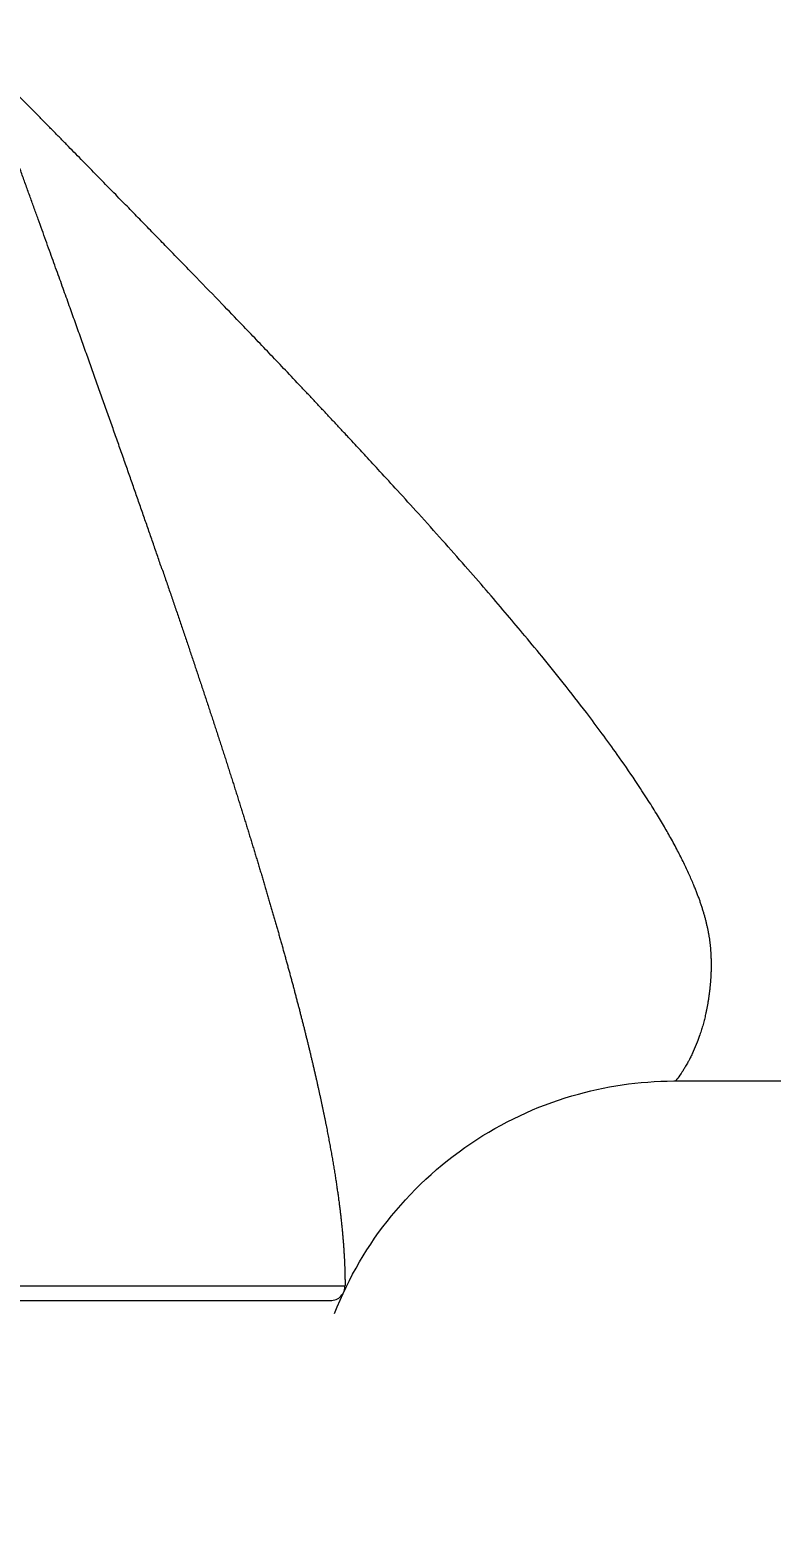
# Model space of a CAD drawing. Extents: x 2474 to 3422, y 0 to 695.
# Drawn here: x 2938.21 to 2948.33, y 485.59 to 506.05 of the extents above; entities that cross this region are included whole.
import ezdxf

# ---------------------------------------------------------------- set-up
doc = ezdxf.new("R2010")
doc.units = 0
doc.header["$LTSCALE"] = 10
doc.header["$MEASUREMENT"] = 0
doc.header["$PDMODE"] = 3
doc.header["$PDSIZE"] = -10
doc.layers.get('0').update_dxf_attribs({"linetype": 'CONTINUOUS'})
doc.layers.get('DEFPOINTS').update_dxf_attribs({"linetype": 'CONTINUOUS'})
doc.layers.add('1', color=7, linetype='CONTINUOUS')
doc.styles.add('Daelim Dimension', font='NanumGothic.ttf')
doc.dimstyles.new('DEFAULT', dxfattribs={"dimscale": 2, "dimtxt": 2, "dimasz": 2, "dimexe": 0, "dimexo": 2, "dimgap": 1, "dimtad": 1, "dimdec": 0, "dimzin": 9, "dimdsep": 46, "dimtxsty": 'Daelim Dimension', "dimcen": 0.5, "dimclrd": 5, "dimclre": 5, "dimclrt": 256, "dimadec": 1, "dimazin": 0, "dimtfac": 1, "dimtdec": 0, "dimtix": 1, "dimtmove": 0, "dimatfit": 3, "dimfxl": 1, "dimtolj": 1, "dimtzin": 1, "dimlwd": 9, "dimlwe": 9, "dimarcsym": 0})

# ---------------------------------------------------------------- blocks, each defined once
blk = doc.blocks.new('*D1')
at = {"color": 5, "lineweight": 9, "ltscale": 0.5, "transparency": 16777216}
for p, q in [((3074.811, 578.704), (2847.911, 578.704)), ((2849.911, 574.704), (2849.911, 277.704)), ((3071.81, 273.704), (2847.911, 273.704))]:
    blk.add_line(p, q, dxfattribs=at)
at = {"color": 5, "ltscale": 0.5, "transparency": 16777216}
for points in [[(2849.244, 574.704), (2850.578, 574.704), (2849.911, 578.704)], [(2849.244, 277.704), (2850.578, 277.704), (2849.911, 273.704)]]:
    blk.add_solid(points, dxfattribs=at)
at = {"layer": 'DEFPOINTS', "color": 0, "ltscale": 0.5, "transparency": 16777216}
for p in [(3078.811, 578.704), (2849.911, 273.704), (3075.81, 273.704)]:
    blk.add_point(p, dxfattribs=at)
at = {"color": 7, "ltscale": 0.5, "transparency": 16777216, "insert": (2842.46, 426.204), "char_height": 10, "attachment_point": 5, "rotation": 90, "style": 'Daelim Dimension'}
blk.add_mtext('\\A1;305', dxfattribs=at)

msp = doc.modelspace()

# ---------------------------------------------------------------- linework, layer by layer
at = {"layer": '1', "color": 7, "linetype": 'Continuous', "lineweight": 13}
for p, q in [((2947.51, 493.374), (2947.51, 493.325)), ((2937.51, 488.904), (2942.51, 488.904))]:
    msp.add_line(p, q, dxfattribs=at)
at = {"layer": '1', "color": 7, "linetype": 'Continuous', "lineweight": 18}
for p, q in [((2947.023, 491.704), (3078.521, 491.704)), ((2937.51, 488.704), (2942.31, 488.704))]:
    msp.add_line(p, q, dxfattribs=at)
msp.add_arc((2942.31, 488.904), 0.2, 270, 2.3341, dxfattribs=at)
at = {"layer": '1', "color": 7, "linetype": 'Continuous', "lineweight": 13}
for points, knots in [([(2940.01, 498.695), (2940, 498.723), (2939.981, 498.78), (2939.952, 498.864), (2939.922, 498.949), (2939.893, 499.036), (2939.863, 499.122), (2939.832, 499.21), (2939.802, 499.298), (2939.771, 499.387), (2939.74, 499.477), (2939.708, 499.567), (2939.676, 499.659), (2939.644, 499.75), (2939.612, 499.843), (2939.579, 499.936), (2939.546, 500.031), (2939.513, 500.125), (2939.479, 500.221), (2939.445, 500.317), (2939.411, 500.414), (2939.377, 500.512), (2939.342, 500.61), (2939.307, 500.71), (2939.272, 500.81), (2939.236, 500.91), (2939.2, 501.012), (2939.164, 501.114), (2939.127, 501.217), (2939.09, 501.32), (2939.053, 501.425), (2939.016, 501.53), (2938.978, 501.635), (2938.94, 501.742), (2938.902, 501.849), (2938.863, 501.957), (2938.824, 502.065), (2938.785, 502.175), (2938.745, 502.288), (2938.703, 502.404), (2938.66, 502.523), (2938.616, 502.647), (2938.57, 502.774), (2938.523, 502.905), (2938.474, 503.04), (2938.424, 503.178), (2938.373, 503.321), (2938.32, 503.467), (2938.266, 503.616), (2938.211, 503.77), (2938.154, 503.927), (2938.096, 504.088), (2938.036, 504.253), (2937.975, 504.421), (2937.913, 504.593), (2937.849, 504.769), (2937.784, 504.949), (2937.717, 505.132), (2937.649, 505.319), (2937.58, 505.51), (2937.533, 505.639), (2937.51, 505.704)], [0, 0, 0, 0, 0.012061, 0.024223, 0.036486, 0.04885, 0.061315, 0.07388, 0.086547, 0.099315, 0.112184, 0.125154, 0.138225, 0.151396, 0.164669, 0.178043, 0.191518, 0.205094, 0.218771, 0.23255, 0.246429, 0.260409, 0.27449, 0.288673, 0.302956, 0.317341, 0.331826, 0.346413, 0.361101, 0.37589, 0.39078, 0.405771, 0.420864, 0.436057, 0.451352, 0.466747, 0.482244, 0.497719, 0.513724, 0.530259, 0.547325, 0.564921, 0.583047, 0.601703, 0.62089, 0.640607, 0.660855, 0.681632, 0.70294, 0.724779, 0.747147, 0.770046, 0.793475, 0.817435, 0.841924, 0.866945, 0.892495, 0.918576, 0.945187, 0.972328, 1, 1, 1, 1]), ([(2942.51, 500.54), (2942.493, 500.557), (2942.46, 500.593), (2942.411, 500.646), (2942.361, 500.699), (2942.311, 500.752), (2942.262, 500.805), (2942.212, 500.858), (2942.162, 500.912), (2942.112, 500.965), (2942.062, 501.018), (2942.012, 501.072), (2941.961, 501.125), (2941.857, 501.236), (2941.637, 501.468), (2941.368, 501.751), (2941.078, 502.053), (2940.805, 502.337), (2940.456, 502.697), (2940.171, 502.99), (2939.975, 503.191), (2939.894, 503.274), (2939.812, 503.359), (2939.728, 503.445), (2939.643, 503.532), (2939.556, 503.621), (2939.468, 503.711), (2939.378, 503.803), (2939.286, 503.896), (2939.194, 503.991), (2939.099, 504.087), (2939.004, 504.185), (2938.907, 504.284), (2938.808, 504.384), (2938.708, 504.486), (2938.606, 504.59), (2938.503, 504.695), (2938.398, 504.801), (2938.292, 504.909), (2938.185, 505.018), (2938.076, 505.129), (2937.966, 505.241), (2937.854, 505.354), (2937.74, 505.47), (2937.626, 505.586), (2937.549, 505.664), (2937.51, 505.704)], [0, 0, 0, 0, 0.010374, 0.02075, 0.031127, 0.041505, 0.051884, 0.062264, 0.072646, 0.083028, 0.093411, 0.103795, 0.11418, 0.124565, 0.16864, 0.249302, 0.289593, 0.344663, 0.414526, 0.499193, 0.514986, 0.531056, 0.547402, 0.564024, 0.580922, 0.598097, 0.615548, 0.633276, 0.651282, 0.669564, 0.688124, 0.706962, 0.726077, 0.745471, 0.765143, 0.785094, 0.805324, 0.825833, 0.846622, 0.86769, 0.889039, 0.910669, 0.932579, 0.954771, 0.977244, 1, 1, 1, 1]), ([(2947.51, 493.374), (2947.51, 493.38), (2947.51, 493.391), (2947.51, 493.408), (2947.509, 493.426), (2947.508, 493.444), (2947.508, 493.461), (2947.506, 493.48), (2947.505, 493.498), (2947.504, 493.516), (2947.502, 493.535), (2947.5, 493.554), (2947.498, 493.573), (2947.496, 493.592), (2947.493, 493.612), (2947.491, 493.632), (2947.488, 493.652), (2947.484, 493.672), (2947.481, 493.692), (2947.477, 493.713), (2947.473, 493.733), (2947.469, 493.754), (2947.465, 493.775), (2947.46, 493.797), (2947.455, 493.818), (2947.45, 493.84), (2947.445, 493.862), (2947.439, 493.885), (2947.434, 493.907), (2947.428, 493.93), (2947.421, 493.953), (2947.415, 493.976), (2947.408, 493.999), (2947.401, 494.023), (2947.393, 494.046), (2947.386, 494.07), (2947.378, 494.095), (2947.37, 494.119), (2947.361, 494.144), (2947.353, 494.169), (2947.344, 494.194), (2947.334, 494.219), (2947.325, 494.245), (2947.315, 494.27), (2947.305, 494.296), (2947.294, 494.323), (2947.284, 494.349), (2947.257, 494.415), (2947.209, 494.524), (2947.135, 494.681), (2947.051, 494.849), (2946.958, 495.02), (2946.856, 495.198), (2946.745, 495.383), (2946.616, 495.587), (2946.446, 495.847), (2946.182, 496.227), (2945.853, 496.672), (2945.504, 497.121), (2945.211, 497.484), (2944.946, 497.804), (2944.693, 498.105), (2944.432, 498.41), (2944.147, 498.738), (2943.838, 499.086), (2943.529, 499.431), (2943.243, 499.745), (2943.003, 500.007), (2942.81, 500.216), (2942.666, 500.372), (2942.571, 500.474), (2942.525, 500.524), (2942.51, 500.54)], [0, 0, 0, 0, 0.003211, 0.006444, 0.009698, 0.012974, 0.01627, 0.019588, 0.022927, 0.026287, 0.029668, 0.033071, 0.036495, 0.03994, 0.043406, 0.046893, 0.050402, 0.053931, 0.057482, 0.061054, 0.064648, 0.068262, 0.071898, 0.075555, 0.079233, 0.082933, 0.086654, 0.090396, 0.09416, 0.097944, 0.101751, 0.105578, 0.109427, 0.113298, 0.11719, 0.121103, 0.125039, 0.128995, 0.132973, 0.136973, 0.140995, 0.145038, 0.149103, 0.15319, 0.157299, 0.16143, 0.165582, 0.169757, 0.192364, 0.216232, 0.241363, 0.267762, 0.292177, 0.318848, 0.347783, 0.378991, 0.428061, 0.505748, 0.560047, 0.608109, 0.649898, 0.686562, 0.726114, 0.768562, 0.813915, 0.860922, 0.901153, 0.934584, 0.961195, 0.980973, 0.99391, 1, 1, 1, 1])]:
    msp.add_open_spline(points, degree=3, knots=knots, dxfattribs=at)
at = {"layer": '1', "color": 7, "linetype": 'Continuous', "lineweight": 18}
for points, knots in [([(2940.01, 498.695), (2940.02, 498.667), (2940.039, 498.611), (2940.068, 498.528), (2940.096, 498.444), (2940.125, 498.361), (2940.153, 498.279), (2940.181, 498.196), (2940.209, 498.114), (2940.237, 498.033), (2940.264, 497.951), (2940.292, 497.871), (2940.319, 497.79), (2940.346, 497.71), (2940.373, 497.63), (2940.4, 497.55), (2940.426, 497.471), (2940.453, 497.392), (2940.479, 497.313), (2940.505, 497.235), (2940.531, 497.157), (2940.557, 497.08), (2940.582, 497.003), (2940.608, 496.926), (2940.633, 496.849), (2940.658, 496.773), (2940.683, 496.697), (2940.708, 496.622), (2940.732, 496.547), (2940.757, 496.472), (2940.781, 496.398), (2940.805, 496.324), (2940.829, 496.25), (2940.852, 496.177), (2940.876, 496.104), (2940.899, 496.031), (2940.922, 495.959), (2940.945, 495.887), (2940.968, 495.815), (2940.991, 495.744), (2941.013, 495.673), (2941.035, 495.603), (2941.058, 495.533), (2941.079, 495.463), (2941.101, 495.393), (2941.123, 495.324), (2941.144, 495.256), (2941.165, 495.187), (2941.186, 495.119), (2941.207, 495.051), (2941.228, 494.984), (2941.248, 494.917), (2941.269, 494.851), (2941.289, 494.784), (2941.309, 494.718), (2941.329, 494.653), (2941.348, 494.588), (2941.368, 494.523), (2941.387, 494.458), (2941.406, 494.394), (2941.425, 494.33), (2941.444, 494.267), (2941.462, 494.204), (2941.481, 494.141), (2941.499, 494.079), (2941.517, 494.017), (2941.535, 493.955), (2941.552, 493.894), (2941.57, 493.833), (2941.587, 493.773), (2941.604, 493.712), (2941.621, 493.653), (2941.638, 493.593), (2941.655, 493.534), (2941.671, 493.475), (2941.687, 493.417), (2941.703, 493.359), (2941.719, 493.301), (2941.735, 493.244), (2941.751, 493.187), (2941.766, 493.13), (2941.781, 493.074), (2941.796, 493.018), (2941.811, 492.963), (2941.826, 492.907), (2941.84, 492.853), (2941.854, 492.798), (2941.869, 492.744), (2941.883, 492.69), (2941.896, 492.637), (2941.91, 492.584), (2941.923, 492.531), (2941.937, 492.479), (2941.95, 492.427), (2941.963, 492.375), (2941.975, 492.324), (2941.988, 492.273), (2942, 492.223), (2942.013, 492.173), (2942.025, 492.123), (2942.037, 492.073), (2942.048, 492.024), (2942.06, 491.976), (2942.071, 491.927), (2942.082, 491.879), (2942.093, 491.832), (2942.104, 491.784), (2942.115, 491.737), (2942.126, 491.691), (2942.136, 491.645), (2942.146, 491.599), (2942.156, 491.553), (2942.166, 491.508), (2942.176, 491.463), (2942.185, 491.419), (2942.195, 491.375), (2942.204, 491.331), (2942.213, 491.288), (2942.222, 491.244), (2942.231, 491.202), (2942.239, 491.159), (2942.248, 491.117), (2942.256, 491.076), (2942.264, 491.034), (2942.272, 490.993), (2942.28, 490.953), (2942.287, 490.913), (2942.295, 490.873), (2942.302, 490.833), (2942.309, 490.794), (2942.317, 490.755), (2942.323, 490.716), (2942.33, 490.678), (2942.337, 490.64), (2942.343, 490.603), (2942.35, 490.566), (2942.356, 490.529), (2942.362, 490.492), (2942.368, 490.456), (2942.373, 490.42), (2942.379, 490.385), (2942.384, 490.35), (2942.39, 490.315), (2942.395, 490.28), (2942.4, 490.246), (2942.405, 490.212), (2942.41, 490.179), (2942.414, 490.146), (2942.419, 490.113), (2942.423, 490.08), (2942.428, 490.048), (2942.432, 490.016), (2942.436, 489.985), (2942.44, 489.953), (2942.443, 489.922), (2942.447, 489.892), (2942.451, 489.861), (2942.454, 489.831), (2942.457, 489.802), (2942.46, 489.772), (2942.464, 489.743), (2942.466, 489.715), (2942.469, 489.686), (2942.472, 489.658), (2942.475, 489.63), (2942.477, 489.603), (2942.48, 489.576), (2942.482, 489.549), (2942.484, 489.522), (2942.486, 489.496), (2942.488, 489.47), (2942.49, 489.444), (2942.492, 489.419), (2942.494, 489.394), (2942.495, 489.369), (2942.497, 489.344), (2942.498, 489.32), (2942.499, 489.296), (2942.501, 489.272), (2942.502, 489.249), (2942.503, 489.226), (2942.504, 489.203), (2942.505, 489.18), (2942.506, 489.158), (2942.506, 489.136), (2942.507, 489.114), (2942.508, 489.093), (2942.508, 489.072), (2942.509, 489.051), (2942.509, 489.03), (2942.509, 489.01), (2942.51, 488.99), (2942.51, 488.97), (2942.51, 488.95), (2942.51, 488.931), (2942.51, 488.918), (2942.51, 488.912)], [0, 0, 0, 0, 0.00811, 0.016189, 0.024238, 0.032257, 0.040246, 0.048204, 0.056132, 0.06403, 0.071897, 0.079734, 0.08754, 0.095316, 0.103061, 0.110776, 0.118461, 0.126115, 0.133738, 0.141331, 0.148894, 0.156425, 0.163927, 0.171398, 0.178838, 0.186247, 0.193626, 0.200974, 0.208292, 0.215579, 0.222835, 0.23006, 0.237255, 0.244419, 0.251552, 0.258654, 0.265726, 0.272767, 0.279777, 0.286757, 0.293705, 0.300623, 0.30751, 0.314366, 0.321191, 0.327985, 0.334748, 0.34148, 0.348181, 0.354852, 0.361491, 0.3681, 0.374677, 0.381224, 0.38774, 0.394224, 0.400678, 0.407101, 0.413493, 0.419853, 0.426183, 0.432481, 0.438749, 0.444985, 0.45119, 0.457364, 0.463507, 0.469619, 0.4757, 0.48175, 0.487769, 0.493756, 0.499713, 0.505639, 0.511533, 0.517396, 0.523229, 0.52903, 0.5348, 0.540538, 0.546246, 0.551923, 0.557568, 0.563182, 0.568765, 0.574317, 0.579837, 0.585327, 0.590785, 0.596212, 0.601608, 0.606973, 0.612308, 0.617611, 0.622883, 0.628124, 0.633333, 0.638512, 0.64366, 0.648777, 0.653862, 0.658917, 0.66394, 0.668933, 0.673894, 0.678825, 0.683724, 0.688592, 0.69343, 0.698236, 0.703012, 0.707756, 0.71247, 0.717153, 0.721805, 0.726427, 0.731018, 0.735578, 0.740107, 0.744606, 0.749074, 0.753511, 0.757918, 0.762294, 0.76664, 0.770955, 0.775239, 0.779493, 0.783717, 0.78791, 0.792072, 0.796205, 0.800307, 0.804378, 0.80842, 0.812431, 0.816412, 0.820363, 0.824284, 0.828175, 0.832036, 0.835868, 0.839669, 0.843441, 0.847183, 0.850895, 0.854578, 0.858231, 0.861854, 0.865448, 0.869013, 0.872548, 0.876054, 0.879531, 0.882978, 0.886396, 0.889785, 0.893145, 0.896476, 0.899778, 0.903052, 0.906296, 0.909512, 0.9127, 0.915858, 0.918989, 0.922091, 0.925164, 0.92821, 0.931227, 0.934216, 0.937177, 0.94011, 0.943016, 0.945893, 0.948743, 0.951565, 0.95436, 0.957127, 0.959866, 0.962578, 0.965263, 0.96792, 0.97055, 0.973153, 0.975728, 0.978276, 0.980798, 0.983292, 0.985759, 0.988199, 0.990613, 0.993, 0.99536, 0.997693, 1, 1, 1, 1]), ([(2947.51, 493.325), (2947.51, 493.317), (2947.51, 493.301), (2947.51, 493.278), (2947.509, 493.254), (2947.509, 493.231), (2947.508, 493.207), (2947.507, 493.184), (2947.506, 493.161), (2947.505, 493.137), (2947.504, 493.114), (2947.502, 493.09), (2947.5, 493.067), (2947.499, 493.044), (2947.497, 493.02), (2947.494, 492.997), (2947.492, 492.974), (2947.49, 492.951), (2947.487, 492.928), (2947.484, 492.905), (2947.481, 492.882), (2947.478, 492.859), (2947.475, 492.836), (2947.472, 492.813), (2947.468, 492.79), (2947.464, 492.768), (2947.46, 492.745), (2947.456, 492.723), (2947.452, 492.701), (2947.448, 492.678), (2947.443, 492.656), (2947.439, 492.634), (2947.43, 492.596), (2947.417, 492.542), (2947.399, 492.472), (2947.378, 492.402), (2947.351, 492.32), (2947.314, 492.218), (2947.274, 492.123), (2947.238, 492.047), (2947.214, 491.999), (2947.194, 491.961), (2947.171, 491.921), (2947.147, 491.88), (2947.121, 491.838), (2947.08, 491.777), (2947.037, 491.72), (2947.022, 491.704), (2947.022, 491.704), (2947.022, 491.704)], [0, 0, 0, 0, 0.007382, 0.014817, 0.022307, 0.029851, 0.037448, 0.0451, 0.052806, 0.060567, 0.068382, 0.076251, 0.084175, 0.092153, 0.100186, 0.108274, 0.116416, 0.124613, 0.132865, 0.141172, 0.149534, 0.157951, 0.166423, 0.17495, 0.183532, 0.192169, 0.200861, 0.209609, 0.218412, 0.22727, 0.236184, 0.245153, 0.254178, 0.283201, 0.31386, 0.346155, 0.380088, 0.433017, 0.5052, 0.544755, 0.578676, 0.606962, 0.629613, 0.673997, 0.715261, 0.753408, 0.883408, 0.999552, 1, 1, 1, 1]), ([(2942.367, 488.529), (2942.564, 489.023), (2943.082, 489.912), (2944.253, 490.965), (2945.647, 491.585), (2946.607, 491.707), (2947.09, 491.703)], [0, 0, 0, 0, 0.255743, 0.515529, 0.767009, 1, 1, 1, 1])]:
    msp.add_open_spline(points, degree=3, knots=knots, dxfattribs=at)

# ---------------------------------------------------------------- dimensions: what is measured, and where the dimension line sits
at = {"color": 5, "ltscale": 0.5}
dim = msp.add_linear_dim(base=(2849.911, 273.704), p1=(3078.811, 578.704), p2=(3075.81, 273.704), angle=90, dimstyle='DEFAULT', override={"dimtxt": 5, "dimexe": 1, "dimclrt": 7}, dxfattribs=at)
dim.commit()
dim.dimension.update_dxf_attribs({"geometry": '*D1', "text_midpoint": (2842.46, 426.204)})

doc.saveas('drawing.dxf')
